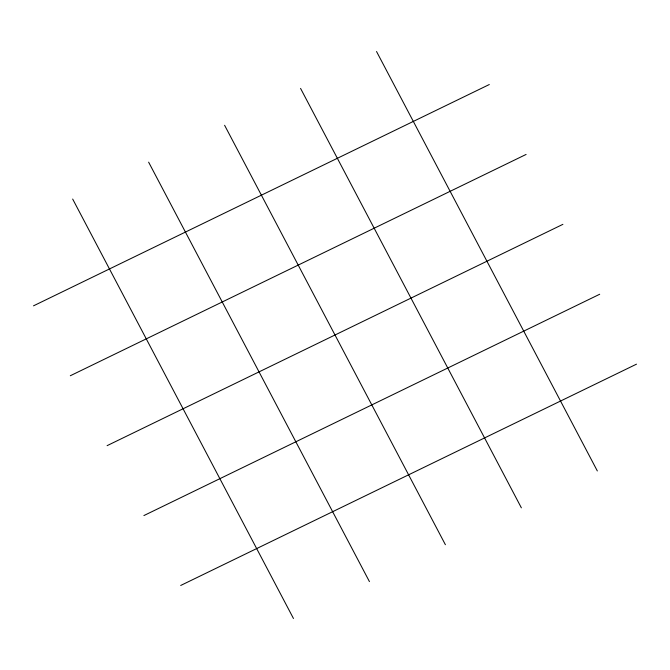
<?xml version="1.0" encoding="UTF-8"?>
<svg xmlns="http://www.w3.org/2000/svg" width="670" height="670" viewBox="0 0 670 670"><rect width="100%" height="100%" fill="white"/><g stroke="black" fill="none" stroke-linecap="round" stroke-linejoin="round"><path stroke-width="1" d="M33.5 305.838L489.301 84.529M70.3 375.753L526.101 154.435M107.099 445.659L562.9 224.341M143.899 515.565L599.7 294.247M180.699 585.471L636.5 364.162M376.532 51.506L597.33 470.951M300.562 88.398L521.369 507.835M224.601 125.282L445.399 544.718M148.631 162.165L369.438 581.602M72.67 199.049L293.468 618.494"/></g></svg>
